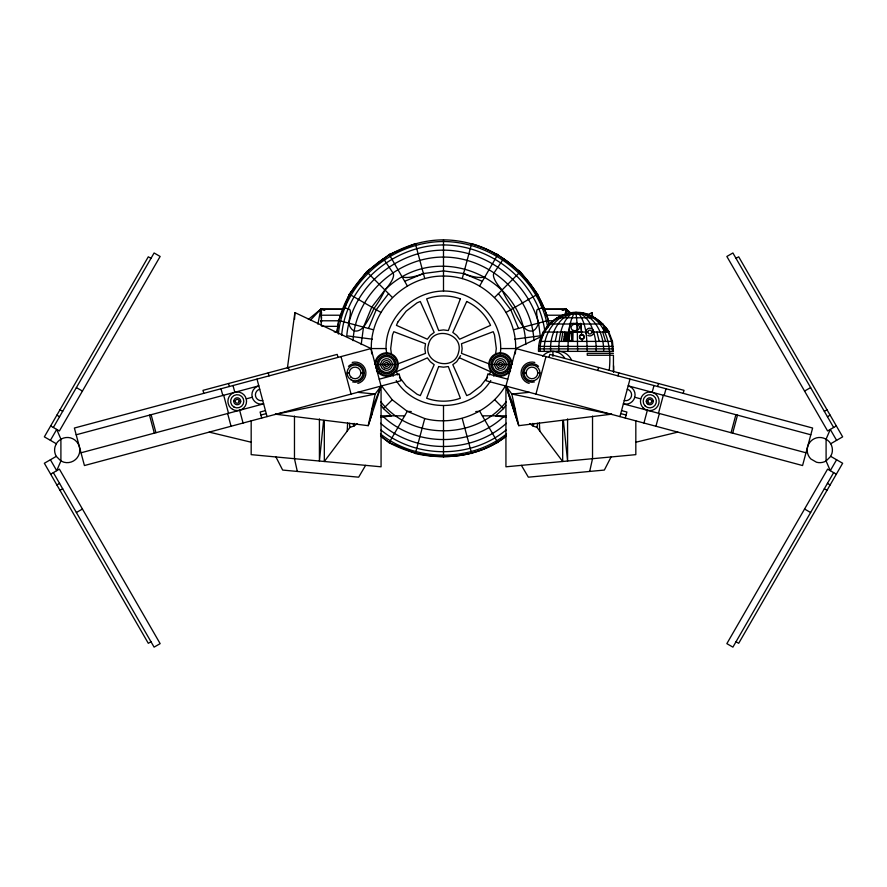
<?xml version="1.0" encoding="UTF-8"?>
<svg xmlns="http://www.w3.org/2000/svg" width="887" height="887" viewBox="0 0 887 887"><rect width="100%" height="100%" fill="white"/><g stroke="black" fill="none" stroke-linecap="round" stroke-linejoin="round"><path stroke-width="1.33" d="M567.58 418.886L567.58 461.04L563.389 420.449M613.638 371.975L613.638 367.85A16.476 14.624 -90 0 0 613.516 365.699M575.197 330.851L575.264 332.06M575.253 324.065L577.348 324.431A4.202 3.382 -6.8 0 1 577.348 330.308L574.166 330.784L572.292 329.986A4.202 3.382 -6.8 0 1 573.157 324.609L575.319 323.433L575.386 323.999M567.857 351.374C568.356 338.823 567.868 325.307 573.822 313.876L575.973 312.546C587.992 312.945 600.144 318.655 606.641 329.044M571.96 340.852L572.126 332.969L569.742 332.969L569.11 340.497L571.96 340.852L572.126 332.969M572.814 341.406L573.124 330.463M571.317 359.612A16.476 14.624 -90 0 0 558.655 351.374C559.054 338.257 560.418 322.713 571.383 313.876C583.89 310.095 598.137 317.613 605.211 328.035L605.954 327.458L608.848 331.494L608.116 332.06L611.62 341.406L612.584 351.374M294.551 319.375L294.883 312.579L371.01 348.558L386.045 348.558C385.368 312.157 423.387 282.975 458.368 293.054C484.402 300.105 503.927 326.904 500.246 353.957M347.216 431.049L347.626 423.032M573.501 324.476L573.567 323.433L573.645 323.999M354.356 423.432L354.19 425.893L349.955 427.412L324.32 461.495L324.32 420.516M550.639 351.374C548.876 327.07 569.055 300.881 594.223 317.79M566.726 339.954L566.571 337.847L565.163 337.847L564.93 339.61L566.726 339.954L566.571 337.847M567.115 335.286L566.959 333.168L565.773 333.168L565.54 334.942L567.115 335.286L566.959 333.168M567.236 340.497L567.159 337.293L564.686 337.293L564.309 340.153L567.236 340.497L567.159 337.293M567.625 335.829L567.547 332.625L565.296 332.625L564.919 335.486L567.625 335.829L567.547 332.625M569.188 340.852L569.742 332.969M544.341 351.374C542.711 330.031 562.258 306.736 584.766 313.876C608.294 321.427 611.531 349.301 609.236 370.322M565.762 314.375L566.216 309.208L543.032 309.208M540.205 351.374C538.331 327.458 564.897 304.429 587.671 315.561M603.626 351.374C604.158 334.61 594.811 313.688 575.973 312.546C555.417 312.401 537.644 330.84 538.498 351.374L613.438 351.374L612.451 341.406L608.859 332.06L591.707 332.06A1.94 1.94 0 0 1 588.802 333.745A1.94 1.94 0 0 1 588.802 330.385A1.94 1.94 0 0 1 591.707 332.06M323.611 420.449L319.42 461.04L319.42 418.886M563.589 341.406L564.808 332.06M564.62 340.497L564.686 337.293M565.23 335.829L565.296 332.625M565.241 339.954L565.163 337.847M565.851 335.286L565.773 333.168M336.927 332.481C342.537 280.458 391.854 239.978 443.5 239.867C492.629 240.111 538.908 276.079 549.009 324.442M337.049 332.492L338.634 320.451L349.478 294.273L366.73 271.788L370.6 268.75M338.379 334.044C343.269 282.254 392.176 241.597 443.5 241.519C492.64 241.73 539.407 278.562 547.756 327.447M341.661 335.142C346.107 284.749 393.584 245 443.5 244.945C492.008 245.1 538.398 282.443 544.806 331.128M353.059 340.663C355.332 294.584 397.897 257.008 443.5 257.075C489.103 257.008 531.668 294.584 533.941 340.663M361.197 344.533L363.493 327.115L371.775 307.135L384.936 289.982A36.899 10.511 -37.5 0 0 393.008 272.974L383.506 258.771L376.432 264.271M515.28 353.913C519.948 313.421 483.914 275.624 443.5 276.068C403.086 275.624 367.052 313.421 371.72 353.913M495.578 354.024L496.299 348.558L494.502 334.887L493.183 331.694L461.506 343.735L462.138 348.558L461.506 353.381L489.38 363.969M287.377 368.338L294.883 312.579M562.68 420.516L562.68 461.495L537.045 427.412L537.6 423.287M561.36 341.406L562.801 332.06M568.844 332.06L570.064 323.433L577.082 323.433L577.149 323.999L580.752 323.433L581.65 334.854M317.912 324.143L320.784 309.208L343.968 309.208M555.207 341.406L557.247 332.06M565.341 313.255L566.216 309.208L543.376 309.253M589.678 471.44L592.527 458.701L592.527 416.125M577.315 324.365L577.182 324.941L577.115 324.365M580.752 323.433L581.639 332.06M506.422 436.094C481.153 456.195 446.283 460.508 415.371 453.534L424.74 418.564L407.255 411.324L392.242 399.804L381.554 385.867M462.26 278.54L471.629 243.57M535.936 394.094L545.982 356.596M548.986 357.394L549.796 354.39L684.01 390.358L683.212 393.362M597.805 370.478L598.603 367.473M617.973 375.877L618.771 372.884M619.946 416.602L629.992 379.104M625.291 418.032L626.898 412.034L621.554 410.603M643.94 423.032L647.355 410.282M652.178 392.287L653.996 385.535M657.677 386.521L658.487 383.517M658.487 413.264L663.31 395.258M655.948 426.248L659.363 413.497M664.186 395.502L665.993 388.75M731.065 432.712L735.888 414.706M732.673 433.144L737.496 415.138M371.975 414.007L368.216 425.671L275.868 414.24L375.168 394.061L381.066 386.056L371.01 348.558L74.375 428.033L84.431 465.542L400.935 380.734L399.095 373.859L379.226 379.181M251.176 420.859L251.176 454.643L381.066 466.806L381.066 386.056L368.216 425.671L375.168 394.061L357.683 392.32M540.316 341.406L543.387 333.235M371.697 409.872L381.066 386.056M56.291 443.744L55.027 446.782A12.618 12.618 0 0 0 56.291 456.361L60.904 460.985L63.953 462.238A12.618 12.618 0 0 0 79.398 453.324A12.618 12.618 0 0 0 70.483 437.868C65.084 436.448 59.107 438.932 56.291 443.744L44.35 436.847L148.306 256.798L150.99 258.35M368.493 328.456L376.243 309.729L388.584 293.641M487.551 377.141L480.832 385.889L469.899 394.283L466.706 395.602L452.813 364.69L456.672 361.73L460.575 355.62M489.225 374.957L490.555 371.753L459.643 357.871M493.737 376.132L494.702 373.815M510.956 367.307A10.866 10.866 0 0 1 492.773 372.174A10.866 10.866 0 0 1 497.651 353.991A10.866 10.866 0 0 1 510.956 367.307L509.87 369.923L508.861 369.347M830.709 456.361L831.973 453.324A12.618 12.618 0 0 0 830.709 443.744C827.893 438.932 821.916 436.448 816.517 437.868A12.618 12.618 0 0 0 810.862 458.978L816.517 462.238A12.618 12.618 0 0 0 826.096 460.985L830.709 456.361L842.65 463.258L738.694 643.308L736.01 641.756M581.939 339.311L582.26 341.406M534.029 423.454L532.81 425.893L537.045 427.412M518.385 270.269L520.303 271.744L537.622 294.207A34.759 1.841 67.5 0 1 541.824 307.811L541.536 307.944M611.076 456.96L604.346 470.066L528.353 477.184L521.401 465.365M53.353 427.479L154.094 252.972L160.148 256.465L59.396 430.971L50.659 425.926M50.404 440.351L56.713 429.419L60.904 439.12M505.28 436.825C472.261 461.883 424.995 462.182 389.16 442.68L407.255 411.324L411.258 411.557M479.745 285.78L497.84 254.425M836.596 459.754L830.287 470.687L826.096 460.985L826.096 439.12L830.287 429.419L836.596 440.351M833.647 472.627L732.906 647.133L726.852 643.64L827.604 469.134L836.341 474.179M365.599 465.365L358.647 477.184L282.654 470.066L275.924 456.96M506.122 417.3L495.511 415.837L503.539 408.597L505.734 405.359M544.551 331.051C551.725 318.566 567.181 309.973 581.55 313.654M490.777 380.523C470.587 413.808 416.413 413.808 396.223 380.523M424.74 418.564C455.208 426.492 489.291 413.009 505.446 385.867M506.178 401.756C476.297 440.473 410.703 440.473 380.822 401.756M345.464 307.944L345.187 307.833A34.759 1.841 -67.5 0 1 349.378 294.207L366.697 271.744L389.216 254.536L415.404 243.692M310.461 320.152L320.784 309.208L343.624 309.253M380.878 417.3L391.489 415.837L383.461 408.597L392.242 399.804M494.758 297.3L520.347 271.699M308.366 319.442L320.784 309.208L324.764 309.995L320.784 309.208L321.593 318.4M602.539 328.035L605.954 327.458M603.382 328.811L606.187 328.245L607.95 330.707L607.218 331.283L604.989 331.283L603.382 328.811L606.187 328.245M604.989 331.283L607.95 330.707M605.178 332.06L608.848 331.494M525.803 344.533C523.718 273.939 434.286 239.978 384.936 289.982A41.8 14.236 -52.5 0 1 374.004 308.432A41.8 14.236 -67.5 0 1 363.493 327.115A75.694 21.565 -82.5 0 1 354.356 330.818A77.657 17.718 -82.5 0 1 348.436 323.079A32.265 5.51 -67.5 0 0 348.602 309.241L345.187 307.833M503.461 416.868C471.008 447.092 415.992 447.092 383.539 416.868M506.433 423.254C472.128 454.211 414.872 454.211 380.567 423.254M506.033 430.04C471.285 458.923 415.715 458.923 380.966 430.04M506.521 433.954C471.152 462.182 415.848 462.182 380.479 433.954M357.184 423.676L354.19 425.893L352.971 423.454M56.291 456.361L44.35 463.258L148.306 643.308L150.99 641.756M50.659 474.179L59.396 469.134L160.148 643.64L154.094 647.133L53.353 472.627M56.868 484.945L59.562 483.382M59.972 490.323L62.667 488.77M76.382 512.52L82.436 509.027M378.139 369.347L377.13 369.923L376.044 367.307M384.858 365.455L388.218 363.515M394.948 359.634L395.957 359.058M506.277 312.313L537.622 294.207M736.01 258.35L738.694 256.798L842.65 436.847L830.709 443.744M804.564 391.078L810.618 387.586M824.333 411.335L827.028 409.783M827.438 416.724L830.132 415.16M836.341 425.926L827.604 430.971L726.852 256.465L732.906 252.972L833.647 427.479M563.666 315.561C586.884 302.4 597.25 333.789 596.119 351.374M542.19 336.162L515.99 348.558L500.955 348.558M587.116 314.94L592.117 312.579L592.66 316.659M404.672 281.301L423.398 273.54L443.5 270.901L463.602 273.54A22.519 7.673 22.5 0 0 484.912 276.822M541.813 307.833L538.398 309.241A32.265 5.51 67.5 0 0 538.564 323.079L540.238 335.818L514.748 339.178M397.62 363.969L425.494 353.381L424.862 348.558L425.494 343.735L393.817 331.694L392.497 334.887L390.701 348.558L391.422 354.024M274.804 414.528L276.766 413.841M76.182 434.785L258.816 385.845A9.313 9.313 0 0 0 252.23 397.265L246.231 398.873M374.536 361.674L376.343 361.197M374.58 361.874L376.92 361.242M513.518 329.787L548.476 320.418C537.766 283.74 508.395 254.192 471.596 243.692M377.496 372.74L379.558 372.185M377.552 372.928L379.359 372.44M81.005 452.791L263.639 403.851A9.313 9.313 0 0 1 252.23 397.265M265.446 410.603L260.102 412.034L261.709 418.032M260.9 415.038L266.244 413.608M635.824 442.225L677.823 432.113M569.975 313.189L566.216 309.208L562.247 310.073L566.216 309.208L571.394 313.477M569.875 313.654L575.973 312.546L578.257 313.211M635.824 420.859L635.824 454.643L505.934 466.806L505.934 386.056L511.832 394.061L611.132 414.24L518.784 425.671L505.934 386.056L515.99 348.558L812.625 428.033L802.569 465.542L486.065 380.734L487.905 373.859L507.774 379.181M529.317 392.32L511.832 394.061L518.784 425.671L505.934 386.056L515.303 409.872M475.742 411.557L479.745 411.324L497.84 442.68M275.868 414.24L279.982 414.229M571.017 313.211L580.93 313.211M566.061 313.876L585.886 313.876M338.845 320.784L320.972 320.784L321.604 321.671L321.027 315.218L341.007 315.218M545.993 315.218L565.973 315.218M556.848 317.79L595.088 317.79M548.155 320.784L553.654 320.784M549.009 323.999L602.938 323.999M322.247 326.349L338.335 326.349M568.778 331.494L577.337 331.494L577.614 351.374M581.772 331.494L577.404 332.06L577.282 323.433M334.244 331.904L336.916 331.904M543.077 332.06L587.826 332.06M565.607 332.969L567.857 332.969M569.82 333.312L572.215 333.312M566.083 333.512L567.27 333.512M565.54 334.942L566.804 334.942M564.919 335.486L567.314 335.486M564.199 336.738L568.456 336.738M564.997 337.648L567.469 337.648M565.474 338.191L566.882 338.191M564.93 339.61L566.416 339.61M564.309 340.153L566.926 340.153M569.11 340.497L571.882 340.497M539.496 341.406L612.451 341.406M538.997 346.385L612.939 346.385M538.753 348.868L613.183 348.868M613.438 353.314L587.249 353.314L587.249 355.255L613.438 355.255L613.438 371.864M377.219 364.49L384.603 364.49M388.484 364.49A1.94 1.94 0 0 0 385.568 362.805A1.94 1.94 0 0 0 385.568 366.176A1.94 1.94 0 0 0 388.484 364.49L395.857 364.49A9.313 9.313 0 0 0 381.876 356.419A9.313 9.313 0 0 0 381.876 372.562A9.313 9.313 0 0 0 395.857 364.49M491.143 364.49L498.516 364.49M502.397 364.49A1.94 1.94 0 0 0 499.492 362.805A1.94 1.94 0 0 0 499.492 366.176A1.94 1.94 0 0 0 502.397 364.49L509.781 364.49A9.313 9.313 0 0 1 495.8 372.562A9.313 9.313 0 0 1 495.8 356.419A9.313 9.313 0 0 1 509.781 364.49M347.083 372.928L349.212 372.928M360.865 372.928L364.357 372.928M522.643 372.928L526.135 372.928M537.788 372.928A5.821 5.821 0 0 0 529.051 367.883A5.821 5.821 0 0 0 529.051 377.973A5.821 5.821 0 0 0 537.788 372.928L539.917 372.928A7.961 7.961 0 0 1 527.987 379.824A7.961 7.961 0 0 1 527.987 366.043A7.961 7.961 0 0 1 539.917 372.928M233.736 401.279L235.288 401.279M239.168 401.279A1.94 1.94 0 0 1 236.264 402.964A1.94 1.94 0 0 1 236.264 399.605A1.94 1.94 0 0 1 239.168 401.279L240.721 401.279A3.493 3.493 0 0 1 235.487 404.306A3.493 3.493 0 0 1 235.487 398.252A3.493 3.493 0 0 1 240.721 401.279M646.279 401.279L647.832 401.279M651.712 401.279L653.264 401.279M380.978 415.837L404.649 415.837M482.351 415.837L506.022 415.837M607.018 414.229L611.132 414.24M372.252 339.178L346.762 335.818C350.986 287.942 396.079 250.189 443.5 250.134C487.007 250.378 527.066 281.124 538.564 323.079A77.657 17.718 82.5 0 1 532.643 330.818A75.694 21.565 82.5 0 1 523.507 327.115A41.8 14.236 67.5 0 1 512.996 308.432A41.8 14.236 52.5 0 1 502.064 289.982A36.899 10.511 37.5 0 1 493.992 272.974L503.494 258.771L512.442 265.712M209.177 432.113L251.176 442.225M810.818 434.785L628.184 385.845A9.313 9.313 0 0 1 634.77 397.265L640.769 398.873M510.657 361.197L512.464 361.674M510.08 361.242L512.42 361.874M338.524 320.418L373.482 329.787M507.442 372.185L509.504 372.74M507.641 372.44L509.448 372.928M805.995 452.791L623.361 403.851A9.313 9.313 0 0 0 634.77 397.265M620.756 413.608L626.1 415.038M610.234 413.841L612.196 414.528M463.602 273.54L482.328 281.301M415.404 453.412L389.216 442.569L381.72 436.825M577.149 323.999L575.973 312.546L578.956 313.876C586.884 324.476 586.706 338.712 587.249 351.374M827.438 483.382L830.132 484.945M824.333 488.77L827.028 490.323M804.564 509.027L810.618 512.52M491.043 359.058L492.052 359.634M498.782 363.515L502.142 365.455M349.378 294.207L380.723 312.313M76.382 387.586L82.436 391.078M59.972 409.783L62.667 411.335M56.868 415.16L59.562 416.724M575.973 312.546L578.113 313.876M529.816 423.676L532.81 425.893L532.643 423.432M380.578 436.094L389.16 442.68M595.155 318.566L600.776 323.223M366.653 271.699L392.242 297.3M494.758 399.804L503.539 408.597M498.416 293.641L510.757 309.729L518.507 328.456M399.449 377.141L406.168 385.889L417.101 394.283L420.294 395.602L434.186 364.69L430.328 361.73L427.357 357.871L396.445 371.753L397.775 374.957M605.444 328.811L607.218 331.283M381.266 405.359L383.461 408.597M604.125 328.245L605.732 330.707M603.282 327.458L605.91 331.494M389.16 254.425L407.255 285.78M50.404 459.754L56.713 470.687L60.904 460.985L60.904 438.843M392.298 373.815L393.263 376.132M602.705 332.06L605.621 341.406M415.371 243.57L424.74 278.54M462.26 418.564L471.629 453.534M341.018 356.596L351.064 394.094M338.014 357.394L337.204 354.39L202.99 390.358L203.788 393.362M288.397 367.473L289.195 370.478M268.273 372.873L269.071 375.866M257.008 379.104L267.054 416.602M233.004 385.535L234.822 392.287M239.645 410.282L243.06 423.032M228.513 383.517L229.323 386.521M223.69 395.258L228.513 413.264M221.007 388.75L222.814 395.502M227.637 413.497L231.052 426.248M151.112 414.706L155.935 432.712M149.504 415.138L154.327 433.144M596.951 332.06L599.246 341.406M297.322 471.44L294.473 458.701L294.473 416.125M320.784 309.208L321.659 313.255M566.216 309.208L567.27 314.641M349.4 423.287L349.955 427.412M548.366 320.451L548.898 324.465M386.045 348.558L386.754 353.957M570.064 323.433L570.13 323.999M320.972 320.784L321.427 325.939M539.374 423.032L539.784 431.049M592.117 312.579L592.316 316.659M577.082 323.433L577.337 331.494M552.923 351.374L552.923 356.341M443.5 239.867L443.5 291.091M443.5 406.013L443.5 457.237M627.275 389.227A5.821 5.821 0 0 1 631.4 396.356A5.821 5.821 0 0 1 624.26 400.48M510.546 370.311A11.642 11.642 0 0 1 491.542 371.975A11.642 11.642 0 0 1 496.476 353.547A11.642 11.642 0 0 1 512.109 364.49M497.784 254.536A56.591 3.548 22.5 0 1 494.868 253.76M262.74 400.48A5.821 5.821 0 0 1 255.6 396.356A5.821 5.821 0 0 1 259.725 389.227M374.891 364.49A11.642 11.642 0 0 1 390.524 353.547A11.642 11.642 0 0 1 395.458 371.975A11.642 11.642 0 0 1 376.454 370.311M423.398 273.54A22.519 7.673 -22.5 0 1 402.088 276.822M392.132 253.76A56.591 3.548 -22.5 0 1 389.216 254.536M348.447 366.342A9.313 9.313 0 0 1 364.036 370.522A9.313 9.313 0 0 1 352.627 381.931M352.228 362.428A10.866 10.866 0 0 1 365.544 370.112A10.866 10.866 0 0 1 357.849 383.428M534.373 381.931A9.313 9.313 0 0 1 522.964 370.522A9.313 9.313 0 0 1 538.553 366.342M529.151 383.428A10.866 10.866 0 0 1 521.456 370.112A10.866 10.866 0 0 1 534.772 362.428M556.116 351.618A16.476 14.624 90 0 1 558.655 351.374M542.578 356.197A16.476 14.624 90 0 1 564.897 358.403M586.396 334.011A3.892 3.892 0 0 1 589.09 328.223A3.892 3.892 0 0 1 593.603 332.736A3.892 3.892 0 0 1 587.815 335.441M582.404 339.277A2.395 2.206 24.5 0 0 581.794 334.854L581.185 334.887A2.395 2.206 24.5 0 0 579.51 337.526M581.794 339.311A2.395 2.206 24.5 0 1 579.743 338.08M428.499 344.533C422.611 363.603 454.066 372.041 458.501 352.571C464.389 333.501 432.934 325.063 428.499 344.533M460.364 298.875L448.323 330.552L443.5 329.92L438.677 330.552L426.636 298.875C437.28 294.961 449.72 294.961 460.364 298.875M438.677 366.553L426.636 398.23C437.28 402.155 449.72 402.155 460.364 398.23L448.323 366.553L443.5 367.185L438.677 366.553M397.775 322.147L396.445 325.352L427.357 339.233L430.328 335.375L434.186 332.414L420.294 301.502L417.101 302.822L406.168 311.215L397.775 322.147M466.706 301.502L452.813 332.414L456.672 335.375L459.643 339.233L490.555 325.352C485.799 315.051 476.995 306.259 466.706 301.502M581.95 334.499L581.34 334.543A2.395 2.206 24.5 0 0 581.95 338.967L582.559 338.934A2.395 2.206 24.5 0 0 581.95 334.499M643.186 407.876A9.313 9.313 0 0 0 658.775 403.696A9.313 9.313 0 0 0 647.355 392.287A9.313 9.313 0 0 0 643.186 407.876M496.476 371.387A7.961 7.961 0 0 0 508.417 364.49A7.961 7.961 0 0 0 496.476 357.594A7.961 7.961 0 0 0 496.476 371.387M497.552 369.535A5.821 5.821 0 0 0 506.289 364.49A5.821 5.821 0 0 0 497.552 359.446A5.821 5.821 0 0 0 497.552 369.535M647.299 403.751A3.493 3.493 0 0 0 653.142 402.188A3.493 3.493 0 0 0 648.863 397.908A3.493 3.493 0 0 0 647.299 403.751M645.104 405.947A6.597 6.597 0 0 0 656.147 402.986A6.597 6.597 0 0 0 648.064 394.903A6.597 6.597 0 0 0 645.104 405.947M498.516 367.85A3.881 3.881 0 0 0 504.348 364.49A3.881 3.881 0 0 0 498.516 361.131A3.881 3.881 0 0 0 498.516 367.85M648.397 402.654A1.94 1.94 0 0 0 651.646 401.789A1.94 1.94 0 0 0 649.273 399.405A1.94 1.94 0 0 0 648.397 402.654M383.627 369.535A5.821 5.821 0 0 0 392.364 364.49A5.821 5.821 0 0 0 383.627 359.446A5.821 5.821 0 0 0 383.627 369.535M381.1 373.904A10.866 10.866 0 0 0 397.409 364.49A10.866 10.866 0 0 0 381.1 355.077A10.866 10.866 0 0 0 381.1 373.904M384.603 367.85A3.881 3.881 0 0 0 390.424 364.49A3.881 3.881 0 0 0 384.603 361.131A3.881 3.881 0 0 0 384.603 367.85M382.563 371.387A7.961 7.961 0 0 0 394.493 364.49A7.961 7.961 0 0 0 382.563 357.594A7.961 7.961 0 0 0 382.563 371.387M232.571 409.35A9.313 9.313 0 0 0 246.553 401.279A9.313 9.313 0 0 0 232.571 393.207A9.313 9.313 0 0 0 232.571 409.35M233.924 407A6.597 6.597 0 0 0 243.825 401.279A6.597 6.597 0 0 0 233.924 395.569A6.597 6.597 0 0 0 233.924 407M351.064 379.824A7.961 7.961 0 0 0 362.994 372.928A7.961 7.961 0 0 0 351.064 366.043A7.961 7.961 0 0 0 351.064 379.824M350.919 377.053A5.821 5.821 0 0 0 360.665 374.436A5.821 5.821 0 0 0 353.536 367.307A5.821 5.821 0 0 0 350.919 377.053"/></g></svg>
